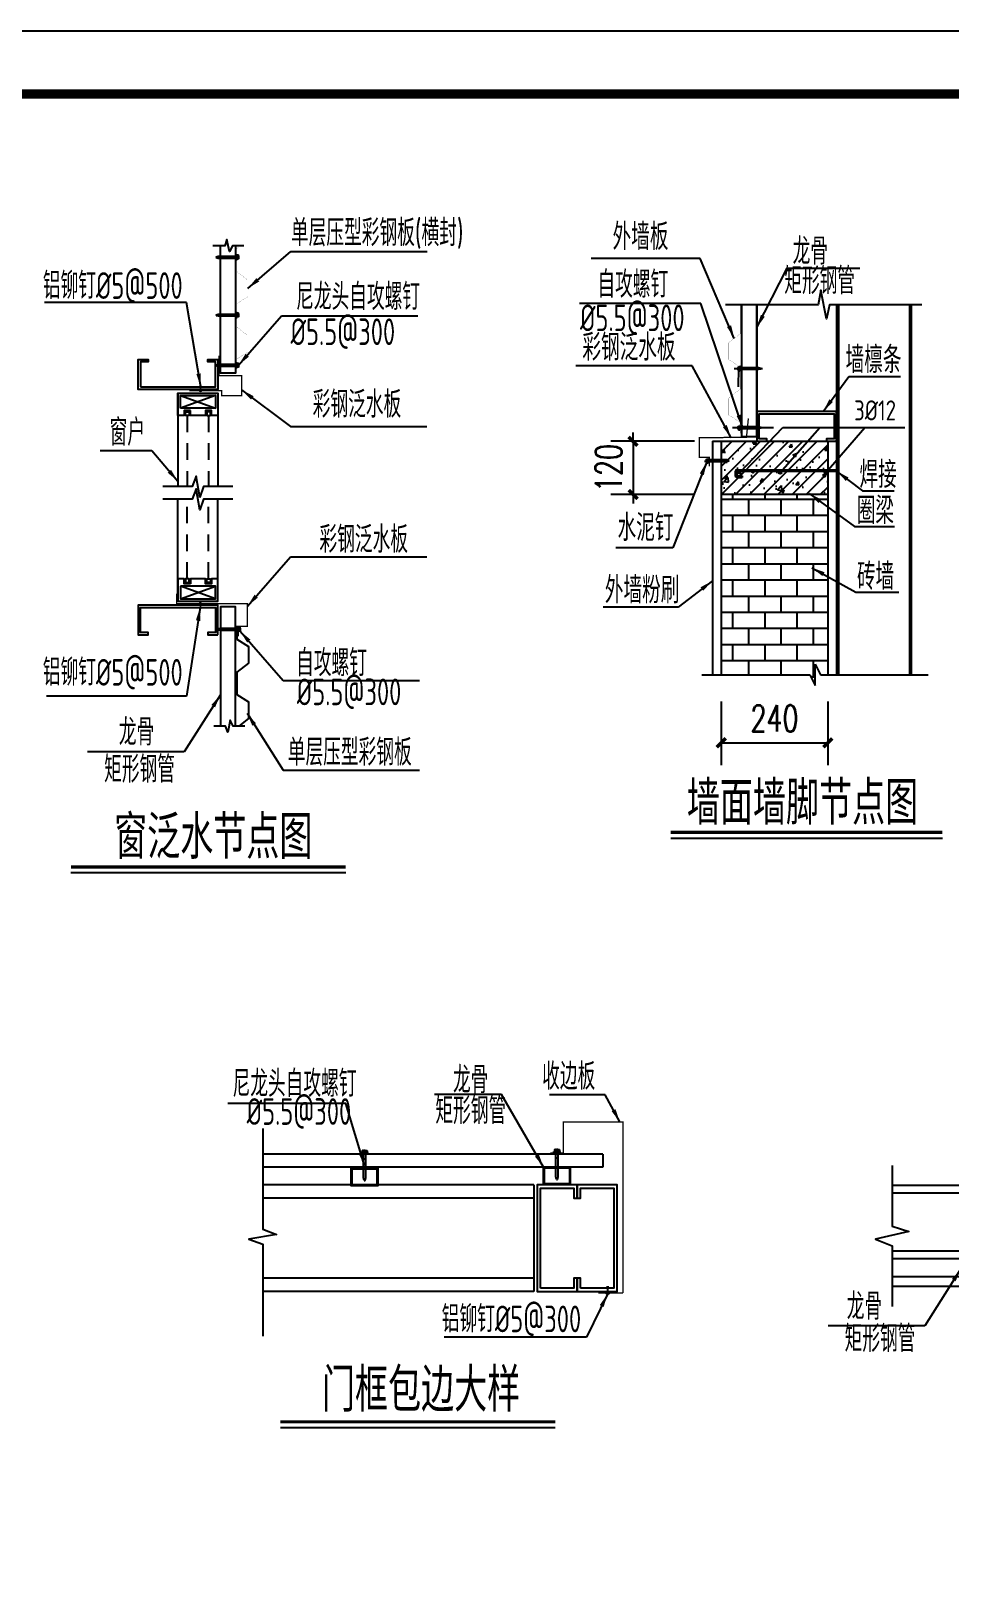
# Model space of a CAD drawing. Extents: x 180850 to 1399066, y 48356 to 327880.
# Drawn here: x 747493 to 768195, y 281864 to 316984 of the extents above; entities that cross this region are included whole.
import ezdxf

# ---------------------------------------------------------------- set-up
doc = ezdxf.new("R2010")
doc.units = 0
doc.header["$LTSCALE"] = 1000
doc.linetypes.add('x2', pattern=[1.25, 0.75, -0.5])
for name, color, linetype in [('8', 3, 'Continuous'), ('ADIM', 3, 'Continuous'), ('AXIS', 3, 'Continuous'), ('BOLT', 251, 'Continuous'), ('E_LINE', 7, 'Continuous'), ('LT', 181, 'Continuous'), ('PUB_DIM', 3, 'Continuous'), ('PUB_TEXT', 7, 'Continuous'), ('PUB_TITLE', 4, 'Continuous'), ('TEXT', 7, 'Continuous'), ('THIN', 7, 'Continuous'), ('WINDOW', 4, 'Continuous'), ('粗实线', 2, 'Continuous')]:
    doc.layers.add(name, color=color, linetype=linetype)
doc.styles.add('_TCH_DIM_T3', font='SIMPLEX', dxfattribs={"width": 0.705882, "bigfont": 'GBCBIG'})
doc.styles.add('C', font='tssdeng.shx', dxfattribs={"height": 3, "bigfont": 'tssdchn.shx'})
doc.styles.add('TSSD_Norm', font='tssdeng.shx', dxfattribs={"bigfont": 'hztxt.shx'})
doc.styles.add('标准字体', font='tssdeng.shx', dxfattribs={"width": 0.7, "bigfont": 'tssdchn.shx'})
doc.dimstyles.new('TCH-200-1', dxfattribs={"dimtxt": 595, "dimasz": 200, "dimexe": 500, "dimexo": 600, "dimgap": 252.5, "dimtad": 1, "dimdec": 0, "dimzin": 0, "dimdsep": 46, "dimtxsty": '_TCH_DIM_T3', "dimblk": 'ARCHTICK', "dimcen": 0.09, "dimclrd": 3, "dimclre": 3, "dimclrt": 7, "dimazin": 2, "dimtfac": 1, "dimtdec": 0, "dimtix": 1, "dimtmove": 2, "dimatfit": 3, "dimfxl": 1, "dimtolj": 1, "dimtzin": 0, "dimarcsym": 0})

# ---------------------------------------------------------------- blocks, each defined once
blk = doc.blocks.new('MD')
at = {"linetype": 'Continuous', "ltscale": 20}
blk.add_hatch(color=256, dxfattribs=at).paths.add_polyline_path([(8.6, -7.8), (8.6, -2.6), (-13.3, -4.2), (-13.2, 4.1), (8.6, 2.4), (8.6, 7.6, -0.696305)])
blk = doc.blocks.new('$五金$00000002')
at = {"layer": 'E_LINE'}
blk.add_blockref('MD', (-0.4, 0.1, 0), dxfattribs=at)
blk = doc.blocks.new('*X337')
at = {"color": 0}
for p, q in [((903710.7, -307545.5), (903713.7, -307542.6)), ((903710.7, -307554.3), (903716.7, -307548.3)), ((903710.7, -307563.2), (903716.7, -307557.2)), ((903710.7, -307572), (903716.7, -307566)), ((903710.7, -307580.9), (903716.7, -307574.9)), ((903710.7, -307589.7), (903716.7, -307583.7)), ((903710.7, -307598.5), (903716.7, -307592.5)), ((903712.2, -307606), (903716.1, -307602))]:
    blk.add_line(p, q, dxfattribs=at)
blk = doc.blocks.new('AUDIT_I_040821143925-1')
at = {"linetype": 'Continuous', "ltscale": 20, "xscale": -0.899999999919668, "yscale": 0.8999999999068677, "zscale": 0.9, "rotation": 269.9996944201824}
blk.add_blockref('*X337', (276843.2, -813343.8), dxfattribs=at)
blk = doc.blocks.new('GD')
at = {"linetype": 'Continuous', "ltscale": 20}
for p, q in [((0, 1.3), (15, 3.6)), ((0, -1.3), (0, 1.3)), ((15, 3.6), (137.5, 3.6)), ((108.1, -3.6), (108.1, 3.6)), ((137.5, -9.7), (137.5, 9.7)), ((137.5, 9.7), (140.8, 9.7)), ((140.8, -9.7), (140.8, 9.7)), ((148.5, 7.5), (140.8, 7.5)), ((148.5, 3.4), (140.8, 3.4)), ((150, -5.5), (150, 5.4)), ((0, -1.3), (15, -3.6)), ((15, -3.6), (137.5, -3.6)), ((137.5, -9.7), (140.8, -9.7)), ((148.5, -3.4), (140.8, -3.4)), ((148.5, -7.5), (140.8, -7.5))]:
    blk.add_line(p, q, dxfattribs=at)
blk.add_ellipse((148.5, 5.4), major_axis=(0, 2.08), ratio=0.698493, start_param=3.141597, end_param=6.28319, dxfattribs=at)
at = {"linetype": 'Continuous', "ltscale": 20, "extrusion": (0, 0, -1)}
for centre, major_axis, ratio, start_param, end_param in [((148.5, 0), (0, 3.37), 0.429967, -0.000017, 3.141602), ((148.5, -5.5), (0, 2.08), 0.698493, -0.000005, 3.141588)]:
    blk.add_ellipse(centre, major_axis=major_axis, ratio=ratio, start_param=start_param, end_param=end_param, dxfattribs=at)
at = {"layer": 'PUB_TEXT', "xscale": 1.825602383585646, "yscale": 1.341960000107064, "zscale": 1.34196}
blk.add_blockref('AUDIT_I_040821143925-1', (0, 0), dxfattribs=at)
blk = doc.blocks.new('_ArchTick')
at = {"color": 0, "linetype": 'ByBlock', "const_width": 0.4}
blk.add_lwpolyline([(-0.5, -0.5), (0.5, 0.5)], dxfattribs=at)
blk = doc.blocks.new('*D431')
at = {"layer": 'AXIS', "color": 3, "lineweight": -2, "transparency": 16777216}
for p, q in [((763045, 301882), (763045, 300449)), ((765444, 301882), (765444, 300449)), ((763045, 300949), (765444, 300949))]:
    blk.add_line(p, q, dxfattribs=at)
at = {"layer": 'Defpoints', "color": 0, "transparency": 16777216}
for p in [(763045, 302482), (765444, 302482), (765444, 300949)]:
    blk.add_point(p, dxfattribs=at)
at = {"layer": 'AXIS', "color": 3, "lineweight": -2, "transparency": 16777216, "xscale": 200, "yscale": 200, "zscale": 200, "rotation": 180}
blk.add_blockref('_ArchTick', (763045, 300949), dxfattribs=at)
at = {"layer": 'AXIS', "color": 3, "lineweight": -2, "transparency": 16777216, "xscale": 200, "yscale": 200, "zscale": 200}
blk.add_blockref('_ArchTick', (765444, 300949), dxfattribs=at)
at = {"layer": 'AXIS', "color": 7, "transparency": 16777216, "insert": (764244, 301499), "char_height": 595, "attachment_point": 5, "style": '_TCH_DIM_T3'}
blk.add_mtext('\\A1;240', dxfattribs=at)
blk = doc.blocks.new('*D406')
at = {"layer": 'AXIS', "color": 3, "lineweight": -2, "transparency": 16777216}
for p, q in [((762445, 307743), (760557, 307743)), ((761057, 307743), (761057, 307943)), ((761057, 307743), (761057, 306543)), ((762445, 306543), (760557, 306543)), ((761057, 306543), (761057, 306343))]:
    blk.add_line(p, q, dxfattribs=at)
at = {"layer": 'Defpoints', "color": 0, "transparency": 16777216}
for p in [(763045, 307743), (761057, 306543), (763045, 306543)]:
    blk.add_point(p, dxfattribs=at)
at = {"layer": 'AXIS', "color": 3, "lineweight": -2, "transparency": 16777216, "xscale": 200, "yscale": 200, "zscale": 200}
for p, rotation in [((761057, 307743), 270), ((761057, 306543), 90)]:
    blk.add_blockref('_ArchTick', p, dxfattribs=dict(at, rotation=rotation))
at = {"layer": 'AXIS', "color": 7, "transparency": 16777216, "insert": (760507, 307143), "char_height": 595, "attachment_point": 5, "rotation": 90, "style": '_TCH_DIM_T3'}
blk.add_mtext('\\A1;120', dxfattribs=at)
blk = doc.blocks.new('*U356')
at = {"layer": '8', "color": 7, "linetype": 'Continuous'}
for points in [[(394895, -455903, -43641), (394896, -455916, -43641), (394896, -455889, -43641)], [(394896, -455889, -43641), (394900, -455929, -43641), (394900, -455876, -43641)], [(394896, -455916, -43641), (394896, -455889, -43641), (394900, -455929, -43641)], [(394900, -455876, -43641), (394907, -455941, -43641), (394907, -455865, -43641)], [(394900, -455929, -43641), (394900, -455876, -43641), (394907, -455941, -43641)], [(394907, -455865, -43641), (394915, -455951, -43641), (394915, -455854, -43641)], [(394907, -455941, -43641), (394907, -455865, -43641), (394915, -455951, -43641)], [(394915, -455854, -43641), (394926, -455960, -43641), (394926, -455846, -43641)], [(394915, -455951, -43641), (394915, -455854, -43641), (394926, -455960, -43641)], [(394926, -455846, -43641), (394938, -455966, -43641), (394938, -455839, -43641)], [(394926, -455960, -43641), (394926, -455846, -43641), (394938, -455966, -43641)], [(394938, -455839, -43641), (394950, -455970, -43641), (394950, -455835, -43641)], [(394938, -455966, -43641), (394938, -455839, -43641), (394950, -455970, -43641)], [(394950, -455835, -43641), (394964, -455971, -43641), (394964, -455834, -43641)], [(394950, -455970, -43641), (394950, -455835, -43641), (394964, -455971, -43641)]]:
    blk.add_solid(points, dxfattribs=at)
at = {"layer": '8', "color": 7, "linetype": 'Continuous', "extrusion": (0, 0, -1)}
for points in [[(-394964, -455971, 43641), (-394964, -455834, 43641), (-394977, -455970, 43641)], [(-394964, -455834, 43641), (-394977, -455970, 43641), (-394977, -455835, 43641)], [(-394977, -455970, 43641), (-394977, -455835, 43641), (-394990, -455966, 43641)], [(-394977, -455835, 43641), (-394990, -455966, 43641), (-394990, -455839, 43641)], [(-394990, -455966, 43641), (-394990, -455839, 43641), (-395002, -455960, 43641)], [(-394990, -455839, 43641), (-395002, -455960, 43641), (-395002, -455846, 43641)], [(-395002, -455960, 43641), (-395002, -455846, 43641), (-395012, -455951, 43641)], [(-395002, -455846, 43641), (-395012, -455951, 43641), (-395012, -455854, 43641)], [(-395012, -455951, 43641), (-395012, -455854, 43641), (-395021, -455941, 43641)], [(-395012, -455854, 43641), (-395021, -455941, 43641), (-395021, -455865, 43641)], [(-395021, -455941, 43641), (-395021, -455865, 43641), (-395027, -455929, 43641)], [(-395021, -455865, 43641), (-395027, -455929, 43641), (-395027, -455876, 43641)], [(-395027, -455929, 43641), (-395027, -455876, 43641), (-395031, -455916, 43641)], [(-395027, -455876, 43641), (-395031, -455916, 43641), (-395031, -455889, 43641)], [(-395031, -455916, 43641), (-395031, -455889, 43641), (-395033, -455903, 43641)]]:
    blk.add_solid(points, dxfattribs=at)
blk = doc.blocks.new('*U357')
at = {"layer": '8', "color": 7, "linetype": 'Continuous'}
for points in [[(392945, -455903, -43641), (392947, -455916, -43641), (392947, -455889, -43641)], [(392947, -455889, -43641), (392951, -455929, -43641), (392951, -455876, -43641)], [(392947, -455916, -43641), (392947, -455889, -43641), (392951, -455929, -43641)], [(392951, -455876, -43641), (392957, -455941, -43641), (392957, -455864, -43641)], [(392951, -455929, -43641), (392951, -455876, -43641), (392957, -455941, -43641)], [(392957, -455864, -43641), (392966, -455951, -43641), (392966, -455854, -43641)], [(392957, -455941, -43641), (392957, -455864, -43641), (392966, -455951, -43641)], [(392966, -455854, -43641), (392976, -455960, -43641), (392976, -455846, -43641)], [(392966, -455951, -43641), (392966, -455854, -43641), (392976, -455960, -43641)], [(392976, -455846, -43641), (392988, -455966, -43641), (392988, -455839, -43641)], [(392976, -455960, -43641), (392976, -455846, -43641), (392988, -455966, -43641)], [(392988, -455839, -43641), (393001, -455970, -43641), (393001, -455835, -43641)], [(392988, -455966, -43641), (392988, -455839, -43641), (393001, -455970, -43641)], [(393001, -455835, -43641), (393014, -455971, -43641), (393014, -455834, -43641)], [(393001, -455970, -43641), (393001, -455835, -43641), (393014, -455971, -43641)]]:
    blk.add_solid(points, dxfattribs=at)
at = {"layer": '8', "color": 7, "linetype": 'Continuous', "extrusion": (0, 0, -1)}
for points in [[(-393014, -455971, 43641), (-393014, -455834, 43641), (-393028, -455970, 43641)], [(-393014, -455834, 43641), (-393028, -455970, 43641), (-393028, -455835, 43641)], [(-393028, -455970, 43641), (-393028, -455835, 43641), (-393040, -455966, 43641)], [(-393028, -455835, 43641), (-393040, -455966, 43641), (-393040, -455839, 43641)], [(-393040, -455966, 43641), (-393040, -455839, 43641), (-393052, -455960, 43641)], [(-393040, -455839, 43641), (-393052, -455960, 43641), (-393052, -455846, 43641)], [(-393052, -455960, 43641), (-393052, -455846, 43641), (-393063, -455951, 43641)], [(-393052, -455846, 43641), (-393063, -455951, 43641), (-393063, -455854, 43641)], [(-393063, -455951, 43641), (-393063, -455854, 43641), (-393071, -455941, 43641)], [(-393063, -455854, 43641), (-393071, -455941, 43641), (-393071, -455864, 43641)], [(-393071, -455941, 43641), (-393071, -455864, 43641), (-393078, -455929, 43641)], [(-393071, -455864, 43641), (-393078, -455929, 43641), (-393078, -455876, 43641)], [(-393078, -455929, 43641), (-393078, -455876, 43641), (-393082, -455916, 43641)], [(-393078, -455876, 43641), (-393082, -455916, 43641), (-393082, -455889, 43641)], [(-393082, -455916, 43641), (-393082, -455889, 43641), (-393083, -455903, 43641)]]:
    blk.add_solid(points, dxfattribs=at)
blk = doc.blocks.new('*U358')
at = {"layer": '8', "color": 7, "linetype": 'Continuous'}
for points in [[(397347, -455903, -43641), (397348, -455916, -43641), (397348, -455889, -43641)], [(397348, -455889, -43641), (397352, -455929, -43641), (397352, -455876, -43641)], [(397348, -455916, -43641), (397348, -455889, -43641), (397352, -455929, -43641)], [(397352, -455876, -43641), (397358, -455941, -43641), (397358, -455865, -43641)], [(397352, -455929, -43641), (397352, -455876, -43641), (397358, -455941, -43641)], [(397358, -455865, -43641), (397367, -455951, -43641), (397367, -455854, -43641)], [(397358, -455941, -43641), (397358, -455865, -43641), (397367, -455951, -43641)], [(397367, -455854, -43641), (397377, -455960, -43641), (397377, -455846, -43641)], [(397367, -455951, -43641), (397367, -455854, -43641), (397377, -455960, -43641)], [(397377, -455846, -43641), (397389, -455966, -43641), (397389, -455839, -43641)], [(397377, -455960, -43641), (397377, -455846, -43641), (397389, -455966, -43641)], [(397389, -455839, -43641), (397402, -455970, -43641), (397402, -455835, -43641)], [(397389, -455966, -43641), (397389, -455839, -43641), (397402, -455970, -43641)], [(397402, -455835, -43641), (397415, -455971, -43641), (397415, -455834, -43641)], [(397402, -455970, -43641), (397402, -455835, -43641), (397415, -455971, -43641)]]:
    blk.add_solid(points, dxfattribs=at)
at = {"layer": '8', "color": 7, "linetype": 'Continuous', "extrusion": (0, 0, -1)}
for points in [[(-397415, -455971, 43641), (-397415, -455834, 43641), (-397429, -455970, 43641)], [(-397415, -455834, 43641), (-397429, -455970, 43641), (-397429, -455835, 43641)], [(-397429, -455970, 43641), (-397429, -455835, 43641), (-397442, -455966, 43641)], [(-397429, -455835, 43641), (-397442, -455966, 43641), (-397442, -455839, 43641)], [(-397442, -455966, 43641), (-397442, -455839, 43641), (-397454, -455960, 43641)], [(-397442, -455839, 43641), (-397454, -455960, 43641), (-397454, -455846, 43641)], [(-397454, -455960, 43641), (-397454, -455846, 43641), (-397464, -455951, 43641)], [(-397454, -455846, 43641), (-397464, -455951, 43641), (-397464, -455854, 43641)], [(-397464, -455951, 43641), (-397464, -455854, 43641), (-397473, -455941, 43641)], [(-397464, -455854, 43641), (-397473, -455941, 43641), (-397473, -455865, 43641)], [(-397473, -455941, 43641), (-397473, -455865, 43641), (-397479, -455929, 43641)], [(-397473, -455865, 43641), (-397479, -455929, 43641), (-397479, -455876, 43641)], [(-397479, -455929, 43641), (-397479, -455876, 43641), (-397483, -455916, 43641)], [(-397479, -455876, 43641), (-397483, -455916, 43641), (-397483, -455889, 43641)], [(-397483, -455916, 43641), (-397483, -455889, 43641), (-397484, -455903, 43641)]]:
    blk.add_solid(points, dxfattribs=at)

msp = doc.modelspace()

# ---------------------------------------------------------------- hatches: boundary and pattern name
at = {"ltscale": 30}
h = msp.add_hatch(dxfattribs=at)
h.set_pattern_fill('AN31C', color=8, scale=1125, style=0)
h.set_pattern_definition([(45, (207867.59, 265570.91), (-159.09903, 159.09903), []), (50, (207867.6, 265570.9), (806.9177, -70.59615), [84.375, -928.125]), (355, (207867.6, 265570.9), (-156.0953, 846.2162), [67.5, -742.5]), (100.4514, (207934.8, 265565), (650.823, 775.6195), [71.7077, -788.7849]), (46.1842, (207867.6, 265795.9), (1200.6462, -186.2089), [126.5625, -1392.1875]), (96.6356, (207967.6, 265780.4), (1051.4955, 1095.8826), [107.5616, -1183.177]), (351.1842, (207867.6, 265795.9), (1051.4947, 1095.8834), [101.25, -1113.75]), (21, (207980.1, 265739.66), (671.5204, -452.94625), [84.375, -928.125]), (326, (207980.1, 265739.7), (273.7297, 815.7938), [67.5, -742.5]), (71.4514, (208036.05, 265701.9), (945.2505, 362.8468), [71.7077, -788.7849]), (37.5, (207867.6, 265570.9), (13.67984, 374.50559), [0, -733.5, 0, -753.75, 0, -745.3125]), (7.5, (207867.6, 265570.9), (295.95323, 443.71318), [0, -429.75, 0, -716.625, 0, -284.0625]), (327.5, (207616.7, 265570.9), (600.55024, -25.37423), [0, -281.25, 0, -877.5, 0, -1164.375]), (317.5, (207504.2, 265570.9), (656.08444, 112.6181), [0, -365.625, 0, -582.75, 0, -826.875])])
h.paths.add_polyline_path([(765444.14, 307742.63), (765394.16, 307742.63), (765194.21, 307742.63), (763794.56, 307742.63), (763744.57, 307742.63), (763044.74, 307742.63), (763044.74, 306542.93), (765444.14, 306542.93)])
at = {"layer": 'BOLT'}
h = msp.add_hatch(dxfattribs=at)
h.set_pattern_fill('AR-B816', color=256, scale=300, style=0)
h.set_pattern_definition([(0, (254162.24, 395603.52), (0, 363.9312), []), (90, (254162.24, 395603.52), (-363.9312, 363.9312), [363.9312, -363.9312])])
h.paths.add_polyline_path([(765160.47, 302721.79), (765280.44, 302481.85), (765444.14, 302481.85), (765444.14, 306542.93), (763044.74, 306542.93), (763044.74, 302481.85), (765040.5, 302481.85), (765160.47, 302241.91)])

# ---------------------------------------------------------------- linework, layer by layer
at = {"color": 0, "ltscale": 30}
for p, q in [((765644.09, 310814.31), (765644.09, 302481.85)), ((765687.74, 310814.31), (765687.74, 302481.85)), ((767284.16, 310814.31), (767284.16, 302481.85)), ((767327.04, 310814.31), (767327.04, 302481.85)), ((762844.79, 307742.63), (762844.79, 302481.85)), ((763044.74, 307742.63), (763044.74, 302481.85)), ((765444.14, 307742.63), (765444.14, 302481.85)), ((762666.7, 307298.68), (763132.48, 307298.68)), ((765444.14, 306542.93), (763044.74, 306542.93)), ((762606.51, 302481.85), (765040.5, 302481.85)), ((765040.5, 302481.85), (765160.47, 302241.91)), ((765160.47, 302721.79), (765280.44, 302481.85)), ((765160.47, 302241.91), (765160.47, 302721.79)), ((765280.44, 302481.85), (767707.66, 302481.85))]:
    msp.add_line(p, q, dxfattribs=at)
at = {"color": 7}
msp.add_line((763429.17, 309390.78), (763427.7, 308971.37), dxfattribs=at)
at = {"linetype": 'ByBlock'}
msp.add_line((762844.79, 307742.63), (765644.09, 307742.63), dxfattribs=at)
for p, q in [((760378.57, 291678.82), (752710.33, 291678.82)), ((760378.57, 291678.82), (760378.57, 291388.8)), ((760378.57, 291388.8), (752710.33, 291388.8)), ((773288.68, 288918.79), (766897.58, 288918.79)), ((773288.68, 288701.27), (766897.58, 288701.27))]:
    msp.add_line(p, q)
at = {"const_width": 3}
for points in [[(752225.35, 312150.77), (752112.22, 312078.59), (752112.22, 311578.53), (752373.58, 311374.31), (752373.58, 311000.29), (752110.41, 310832.38), (752110.41, 310332.32), (752373.58, 310126.68), (752373.58, 309752.66), (752110.41, 309584.75), (752110.41, 309334.72)], [(763468.99, 310814.31), (763468.99, 310164.13), (763207.63, 309959.91), (763207.63, 309585.89), (763470.8, 309417.97), (763470.8, 308917.91), (763207.63, 308712.28), (763207.63, 308338.26), (763470.8, 308170.34), (763470.8, 307920.31)]]:
    msp.add_lwpolyline(points, dxfattribs=at)
msp.add_lwpolyline([(767561.1, 310814.31), (765481.07, 310814.31), (765415.25, 310501.58), (765285.15, 311148.53), (765227.68, 310814.31), (763136.44, 310814.31)])
at = {"color": 1, "const_width": 30}
for points in [[(751054.34, 308884.82), (751785.52, 308884.82), (751785.52, 308772.34), (752235.47, 308772.34), (752235.47, 309222.29), (751729.28, 309222.29), (751729.28, 309672.25)], [(763655.31, 308257.23), (763612.09, 307833.44), (762551, 307823.4), (762551, 307383.4), (762777.39, 307383.4), (762777.39, 307182.24)], [(752163.45, 303351.1), (752163.45, 303576.08), (752365.93, 303576.08), (752365.93, 304082.28), (751759.99, 304082.28), (750771.79, 304082.28), (750771.79, 304307.26)], [(760831.29, 288551.91), (760831.29, 292407.2), (759488.91, 292407.2), (759488.91, 291704.08), (759188.98, 291704.08)], [(760831.29, 288551.91), (760271.15, 288551.91)]]:
    msp.add_lwpolyline(points, dxfattribs=at)
at = {"layer": '8', "color": 7, "linetype": 'Continuous'}
for p, q in [((763360.33, 307065.25), (763360.33, 306968.42)), ((763391.83, 307033.75), (763391.83, 306999.92)), ((763398.13, 307103.05), (765644.09, 307103.04)), ((763429.63, 307071.55), (765644.09, 307071.54)), ((763429.63, 306962.12), (763516.49, 306962.12)), ((763516.49, 306962.12), (763516.49, 306930.62)), ((763398.13, 306930.62), (763516.49, 306930.62))]:
    msp.add_line(p, q, dxfattribs=at)
for centre in [(763459.24, 307038.78), (764372.35, 307038.78), (765402.01, 307038.78)]:
    msp.add_circle(centre, 28.85, dxfattribs=at)
for centre, start, end in [((763398.13, 307065.25), 90, 180), ((763398.13, 306968.42), 180, 270), ((763429.63, 307033.75), 90, 180), ((763429.63, 306999.92), 180, 270)]:
    msp.add_arc(centre, 37.8, start, end, dxfattribs=at)
at = {"layer": 'ADIM'}
for p, q in [((763975.7, 309378.73), (763338.87, 309378.73)), ((764003.25, 308045.33), (763296.12, 308045.33))]:
    msp.add_line(p, q, dxfattribs=at)
at = {"layer": 'AXIS'}
for p, q in [((764434.03, 308055.4, -32730.47), (767184.35, 308055.4, -32730.47)), ((765409.65, 307046.63), (766281.92, 308055.4, -32730.47))]:
    msp.add_line(p, q, dxfattribs=at)
at = {"layer": 'BOLT'}
msp.add_line((764222.22, 308045.33), (763515.09, 308045.33), dxfattribs=at)
at = {"layer": 'E_LINE'}
for points in [[(752129.39, 303586.5), (752129.39, 303284.38), (752392.56, 303116.46), (752392.56, 302742.44), (752131.2, 302538.22), (752131.2, 302038.16)], [(752131.2, 302340.28), (752131.2, 302038.16), (752394.37, 301870.25), (752394.37, 301496.23), (752176.59, 301326.07)]]:
    msp.add_lwpolyline(points, dxfattribs=at)
at = {"layer": 'LT'}
for p, q in [((763844.54, 307842.65), (763844.54, 310814.31)), ((758822.5, 290988.8), (752710.33, 290988.8)), ((758822.5, 290988.8), (758822.5, 288589.4)), ((771546.21, 290975.62), (766897.58, 290976.38)), ((771546.23, 290802.98), (766897.58, 290803.74)), ((758822.5, 290688.87), (752710.33, 290688.87)), ((771546.4, 289490.92), (766897.58, 289491.68)), ((771546.42, 289318.28), (766897.58, 289319.04)), ((758822.5, 288889.32), (752710.33, 288889.32)), ((758822.5, 288589.4), (752710.33, 288589.4))]:
    msp.add_line(p, q, dxfattribs=at)
for points in [[(752285.42, 312150.77), (752026.86, 312150.77), (751959.43, 312020.46), (751905.22, 312290.03), (751854.35, 312150.77), (751586.76, 312150.77)], [(752094.86, 312150.77), (752094.86, 309275.13), (751757.4, 309275.13), (751757.4, 312150.77)], [(763844.54, 310814.31), (763844.54, 307842.65), (763507.08, 307842.65), (763507.08, 310814.31)], [(752094.86, 301326.07), (752094.86, 304009.74), (751757.4, 304009.74), (751757.4, 301326.07)], [(752305.88, 301326.07), (752047.31, 301326.07), (751979.88, 301456.37), (751925.67, 301186.81), (751874.81, 301326.07), (751607.21, 301326.07)], [(752710.33, 292254.83), (752710.33, 289987.05), (753025.25, 289872.42), (752395.41, 289761.37), (752710.33, 289649.63), (752710.33, 287580.98)], [(766897.58, 291426.38), (766897.58, 290976.38), (766897.58, 290060.82), (767272.58, 289940.82), (766523.52, 289763.35), (766897.58, 289616.82), (766897.58, 288701.27), (766897.58, 288251.27)]]:
    msp.add_lwpolyline(points, dxfattribs=at)
for points in [[(749957.58, 308969.19), (751644.91, 308969.19), (751644.91, 309531.63), (751476.18, 309531.63), (751476.18, 309587.88), (751701.15, 309587.88), (751701.15, 308912.95), (749901.33, 308912.95), (749901.33, 309587.88), (750126.31, 309587.88), (750126.31, 309531.63), (749957.58, 309531.63)], [(765644.09, 307742.63), (765644.09, 308417.56), (763844.27, 308417.56), (763844.27, 307742.63), (764069.25, 307742.63), (764069.25, 307798.87), (763900.52, 307798.87), (763900.52, 308361.31), (765587.85, 308361.31), (765587.85, 307798.87), (765419.12, 307798.87), (765419.12, 307742.63)], [(751701.15, 303379.23), (751701.15, 304054.16), (749901.33, 304054.16), (749901.33, 303379.23), (750126.31, 303379.23), (750126.31, 303435.47), (749957.58, 303435.47), (749957.58, 303997.92), (751644.91, 303997.92), (751644.91, 303435.47), (751476.18, 303435.47), (751476.18, 303379.23)], [(755303.61, 291367.21), (755303.61, 290967.21), (754703.61, 290967.21), (754703.61, 291367.21)], [(755283.61, 291347.21), (755283.61, 290987.21), (754723.61, 290987.21), (754723.61, 291347.21)], [(759640.8, 291388.8), (759640.8, 290988.8), (759040.8, 290988.8), (759040.8, 291388.8)], [(759620.8, 291368.8), (759620.8, 291008.8), (759060.8, 291008.8), (759060.8, 291368.8)], [(758972.46, 288664.38), (758972.46, 290913.82), (759722.28, 290913.82), (759722.28, 290688.87), (759797.26, 290688.87), (759797.26, 290988.8), (758897.48, 290988.8), (758897.48, 288589.4), (759797.26, 288589.4), (759797.26, 288889.32), (759722.28, 288889.32), (759722.28, 288664.38)], [(759872.24, 288664.38), (759872.24, 288889.32), (759797.26, 288889.32), (759797.26, 288589.4), (760697.03, 288589.4), (760697.03, 290988.8), (759797.26, 290988.8), (759797.26, 290688.87), (759872.24, 290688.87), (759872.24, 290913.82), (760622.05, 290913.82), (760622.05, 288664.38)]]:
    msp.add_lwpolyline(points, close=True, dxfattribs=at)
at = {"layer": 'PUB_DIM'}
for p, q in [((763462.06, 307039.06), (764434.03, 308055.4, -32730.47)), ((764375.16, 307039.06), (765262.56, 308055.4, -32730.47))]:
    msp.add_line(p, q, dxfattribs=at)
at = {"layer": 'PUB_TEXT', "color": 3}
for p, q in [((761906.29, 298804.14, 15046.45), (768028.17, 298804.14, 15046.45)), ((748388.95, 298023.16), (754583.64, 298023.16)), ((753108.58, 285523.74), (759303.28, 285523.74))]:
    msp.add_line(p, q, dxfattribs=at)
at = {"layer": 'PUB_TEXT', "color": 3, "const_width": 70.88, "elevation": 15046.45}
msp.add_lwpolyline([(761906.29, 298930.88), (768028.17, 298930.88)], dxfattribs=at)
at = {"layer": 'PUB_TEXT', "color": 3, "const_width": 70.88}
for points in [[(748388.95, 298149.9), (754583.64, 298149.9)], [(753108.58, 285650.48), (759303.28, 285650.48)]]:
    msp.add_lwpolyline(points, dxfattribs=at)
at = {"layer": 'PUB_TITLE'}
msp.add_lwpolyline([(675092.51, 232984.16), (793892.51, 232984.16), (793892.51, 316984.16), (675092.51, 316984.16)], close=True, dxfattribs=at)
at = {"layer": 'PUB_TITLE', "const_width": 212.12}
msp.add_lwpolyline([(677912.82, 234398.34), (677912.82, 315569.98), (791892.51, 315569.98), (791892.51, 234398.34)], close=True, dxfattribs=at)
at = {"layer": 'WINDOW', "color": 4}
for p, q in [((750801.24, 308828.58), (750801.24, 306723.14)), ((751701.15, 308828.58), (751701.15, 306723.14)), ((750801.24, 304138.53), (750801.24, 306435.89)), ((751701.15, 304138.53), (751701.15, 306435.89))]:
    msp.add_line(p, q, dxfattribs=at)
at = {"layer": 'WINDOW', "color": 4, "linetype": 'x2', "ltscale": 0.5}
for p, q in [((751012.16, 308322.38), (751012.16, 306723.14)), ((751490.24, 308322.38), (751490.24, 306723.14)), ((751012.16, 304644.73), (751012.16, 306435.89)), ((751490.24, 304644.73), (751490.24, 306435.89))]:
    msp.add_line(p, q, dxfattribs=at)
at = {"layer": 'WINDOW', "color": 4}
for points in [[(751082.47, 308434.87), (750941.85, 308434.87), (750941.85, 308322.38), (750801.24, 308322.38), (750801.24, 308828.58), (751701.15, 308828.58), (751701.15, 308322.38), (751560.54, 308322.38), (751560.54, 308434.87), (751419.93, 308434.87), (751419.93, 308322.38), (751082.47, 308322.38), (751082.47, 308434.87)], [(751644.91, 308772.34), (750857.49, 308491.11)], [(750857.49, 308772.34), (751644.91, 308491.11)], [(752038.62, 306435.89), (751377.75, 306435.89), (751291.77, 306199.66), (751208.46, 306672.11), (751124.65, 306435.89), (750463.78, 306435.89)], [(751082.47, 304532.24), (750941.85, 304532.24), (750941.85, 304644.73), (750801.24, 304644.73), (750801.24, 304138.53), (751701.15, 304138.53), (751701.15, 304644.73), (751560.54, 304644.73), (751560.54, 304532.24), (751419.93, 304532.24), (751419.93, 304644.73), (751082.47, 304644.73), (751082.47, 304532.24)], [(751644.91, 304194.77), (750857.49, 304475.99)], [(750857.49, 304194.77), (751644.91, 304475.99)]]:
    msp.add_lwpolyline(points, dxfattribs=at)
for points in [[(750857.49, 308491.11), (750857.49, 308772.34), (751644.91, 308772.34), (751644.91, 308491.11)], [(750969.98, 308406.75), (751054.34, 308406.75), (751054.34, 308322.38), (750969.98, 308322.38)], [(751532.42, 308322.38), (751532.42, 308406.75), (751448.05, 308406.75), (751448.05, 308322.38)], [(750969.98, 304560.36), (751054.34, 304560.36), (751054.34, 304644.73), (750969.98, 304644.73)], [(751532.42, 304644.73), (751532.42, 304560.36), (751448.05, 304560.36), (751448.05, 304644.73)], [(750857.49, 304475.99), (750857.49, 304194.77), (751644.91, 304194.77), (751644.91, 304475.99)]]:
    msp.add_lwpolyline(points, close=True, dxfattribs=at)
at = {"layer": 'WINDOW'}
msp.add_lwpolyline([(752038.62, 306723.14), (751377.75, 306723.14), (751291.77, 306486.92), (751208.46, 306959.37), (751124.65, 306723.14), (750463.78, 306723.14)], dxfattribs=at)

# ---------------------------------------------------------------- block references
at = {"color": 0, "ltscale": 30, "xscale": -3.374662497866666, "yscale": 5.624437499995111, "zscale": 5.624437499999999}
msp.add_blockref('GD', (763217.04, 307301.57), dxfattribs=at)
at = {"layer": '8', "color": 7, "linetype": 'Continuous', "xscale": 0.42, "yscale": 0.42, "zscale": 0.42}
for name, p in [('*U357', (598392.19, 498517.89, 18329.06)), ('*U356', (598487.53, 498517.89, 18329.06)), ('*U358', (598487.53, 498517.89, 18329.06))]:
    msp.add_blockref(name, p, dxfattribs=at)
at = {"layer": 'PUB_TEXT'}
for p, xscale, yscale, zscale, rotation in [((751658.84, 311892.31, -86.05), -3.374662497866666, 5.624437499995111, 5.624437499999999, 180), ((751658.84, 310587.35, -86.05), -3.374662497866666, 5.624437499995111, 5.624437499999999, 180), ((751658.84, 309457.09, -86.05), -3.374662497866666, 5.624437499995111, 5.624437499999999, 180), ((755007.72, 291086.72), -4.498875000688713, 7.49812500004191, 7.498125000000007, 270), ((759344.92, 291108.31), -4.498875000688713, 7.49812500004191, 7.498125000000007, 270)]:
    msp.add_blockref('GD', p, dxfattribs=dict(at, xscale=xscale, yscale=yscale, zscale=zscale, rotation=rotation))
at = {"layer": 'PUB_TEXT', "yscale": 5.624437499995111, "zscale": 5.624437499999999}
for p, xscale in [((763934.87, 309378.74), -3.374662497866666), ((763934.87, 308045.33), -3.374662497866666), ((751698.67, 303510.02, -86.05), 3.374662497866666)]:
    msp.add_blockref('GD', p, dxfattribs=dict(at, xscale=xscale))
at = {"layer": 'WINDOW', "xscale": 5.624437499995111, "yscale": 5.624437499995111, "zscale": 5.624437499999999}
for p, rotation in [((751309.97, 308925.53), 270), ((751306.15, 304041.28), 90)]:
    msp.add_blockref('$五金$00000002', p, dxfattribs=dict(at, rotation=rotation))
at = {"layer": '粗实线', "xscale": 7.49812500004191, "yscale": 7.49812500004191, "zscale": 7.498125000000007, "rotation": 270}
msp.add_blockref('$五金$00000002', (760484.84, 288609.01), dxfattribs=at)

# ---------------------------------------------------------------- texts
at = {"layer": 'PUB_TEXT', "style": 'C', "width": 0.8}
msp.add_text('3%%c12', height=450, dxfattribs=at).set_placement((766037.62, 308214.53, -32730.47))
at = {"layer": 'TEXT'}
for s, height, style, width, p in [('单层压型彩钢板(横封)', 600, '标准字体', 0.7, (753346.58, 312139.69)), ('外墙板', 600, 'TSSD_Norm', 0.7, (760594.56, 312052.82)), ('龙骨', 600, '标准字体', 0.7, (764652.47, 311725.88)), ('铝铆钉%%C5@500', 600, '标准字体', 0.7, (747756.21, 310951.59)), ('自攻螺钉', 600, '标准字体', 0.7, (760253.21, 310978.79, 86.05)), ('矩形钢管', 600, '标准字体', 0.7, (764464.02, 311058.65)), ('尼龙头自攻螺钉', 600, '标准字体', 0.7, (753464.16, 310700.27)), ('%%C5.5@300', 600, '标准字体', 0.7, (759862.84, 310224.95, 86.05)), ('%%C5.5@300', 600, '标准字体', 0.7, (753340.62, 309911.57)), ('彩钢泛水板', 600, 'TSSD_Norm', 0.7, (759914.06, 309559.4)), ('墙檩条', 600, 'TSSD_Norm', 0.7, (765846.99, 309279.55)), ('彩钢泛水板', 600, '标准字体', 0.7, (753837.64, 308274.99)), ('焊接', 600, 'TSSD_Norm', 0.7, (766158.91, 306691.91)), ('圈梁', 600, 'TSSD_Norm', 0.7, (766096.89, 305882.23)), ('水泥钉', 600, 'TSSD_Norm', 0.7, (760707.28, 305497.35)), ('彩钢泛水板', 600, '标准字体', 0.7, (753990.1, 305230.32)), ('砖墙', 600, 'TSSD_Norm', 0.7, (766102.59, 304396.92)), ('外墙粉刷', 600, 'TSSD_Norm', 0.7, (760421.69, 304089.92)), ('自攻螺钉', 600, '标准字体', 0.7, (753462.94, 302448.96)), ('铝铆钉%%C5@500', 600, '标准字体', 0.7, (747756.21, 302237.45)), ('龙骨', 600, '标准字体', 0.7, (749468.43, 300889.03)), ('单层压型彩钢板', 600, '标准字体', 0.7, (753276.09, 300434.29)), ('矩形钢管', 600, '标准字体', 0.7, (749136.96, 300051.39)), ('墙面墙脚节点图', 980, 'C', 0.8, (762269, 299103.41)), ('窗泛水节点图', 980, 'C', 0.8, (749362.1, 298333.88, -15046.45)), ('尼龙头自攻螺钉', 600, '标准字体', 0.7, (752031.85, 292970.31, 114.72)), ('龙骨', 600, '标准字体', 0.7, (756998.3, 293054.5)), ('收边板', 600, '标准字体', 0.7, (759007.9, 293131.98)), ('%%C5.5@300', 600, '标准字体', 0.7, (752350.82, 292340.78, 114.72)), ('矩形钢管', 600, '标准字体', 0.7, (756601.45, 292358.52)), ('铝铆钉%%C5@300', 600, '标准字体', 0.7, (756745.52, 287667.86)), ('龙骨', 600, '标准字体', 0.7, (765872.18, 287949.72)), ('矩形钢管', 600, '标准字体', 0.7, (765824.21, 287223.16)), ('门框包边大样', 980, 'C', 0.8, (754045.72, 285876.49, -15046.45))]:
    msp.add_text(s, height=height, dxfattribs=dict(at, style=style, width=width)).set_placement(p)
at = {"layer": 'THIN', "style": '标准字体', "width": 0.7}
for s, p in [('窗户', (749260.19, 307645.06)), ('%%C5.5@300', (753480.09, 301796.52))]:
    msp.add_text(s, height=600, dxfattribs=at).set_placement(p)

# ---------------------------------------------------------------- dimensions: what is measured, and where the dimension line sits
at = {"layer": 'AXIS'}
for p1, p2, distance, text, picture, middle in [((763044.74, 307742.63), (763044.74, 306542.93), -1987.66, '120', '*D406', (760507.09, 307142.78)), ((763044.74, 302481.85), (765444.14, 302481.85), -1532.82, '240', '*D431', (764244.44, 301499.03))]:
    dim = msp.add_aligned_dim(p1=p1, p2=p2, distance=distance, text=text, dimstyle='TCH-200-1', dxfattribs=at)
    dim.commit()
    dim.dimension.update_dxf_attribs({"geometry": picture, "text_midpoint": middle})

# ---------------------------------------------------------------- leaders
for points in [[(752373.58, 311187.3), (753346.58, 312019.66), (756414.7, 312019.66)], [(763338.31, 310062.02), (762566.81, 311863.27), (760113.45, 311863.27)], [(763844.54, 310304.97), (764529.35, 311640.97), (766167.75, 311640.97)], [(751315.55, 308969.19), (750991.72, 310871.46), (747795.34, 310871.46)], [(763532.19, 308045.33), (762583.63, 310849.9), (759846.21, 310849.9)], [(752165.03, 309457.09, -86.05), (753138.03, 310571.38, -86.05), (756206.15, 310571.38, -86.05)], [(763268.24, 307823.4), (762385.12, 309444.9), (759765.5, 309444.9)], [(765340.84, 308417.56), (765920.83, 309202.12), (767080.97, 309202.12)], [(752235.47, 308902.52), (753338.93, 308072.94), (756407.05, 308072.94)], [(750801.24, 306840.14), (750211.97, 307528.21), (749046.11, 307528.21)], [(762716.72, 307279.71), (761952.09, 305343.6), (760666.44, 305343.6)], [(765644.09, 307071.54), (766223.92, 306625.29), (766942.63, 306625.29)], [(765024.42, 306569.93), (766047.06, 305819.72), (766946.25, 305819.72)], [(752365.93, 304026.04), (753338.93, 305140.33), (756407.05, 305140.33)], [(765087.58, 304895.01), (766080.04, 304341.74), (767048.45, 304341.74)], [(762844.79, 304597.3), (762071.73, 304004.27), (760381.02, 304004.27)], [(751299.78, 303997.92), (750991.72, 302000.31), (747841.96, 302000.31)], [(752199.97, 303467.69), (753172.97, 302353.4), (756241.09, 302353.4)], [(751757.4, 302028.46), (750941.9, 300744.97), (748766.12, 300744.97)], [(752357.47, 301613.71), (753172.97, 300330.22), (756241.09, 300330.22)], [(759040.8, 291388.8), (758093.51, 293023.48), (756579.41, 293023.48)], [(760759.6, 292407.2), (760431.79, 293014.87), (759171.52, 293014.87)], [(755005.98, 291421.51), (754586.11, 292822.9), (751922.88, 292822.9)], [(768444.65, 289095.89), (767629.15, 287812.4), (765453.37, 287812.4)], [(760480.94, 288528.01), (760009.72, 287555.37), (756803.08, 287555.37)]]:
    msp.add_leader(points, dimstyle='TCH-200-1', override={"dimasz": 300}, dxfattribs=at)

doc.saveas('drawing.dxf')
